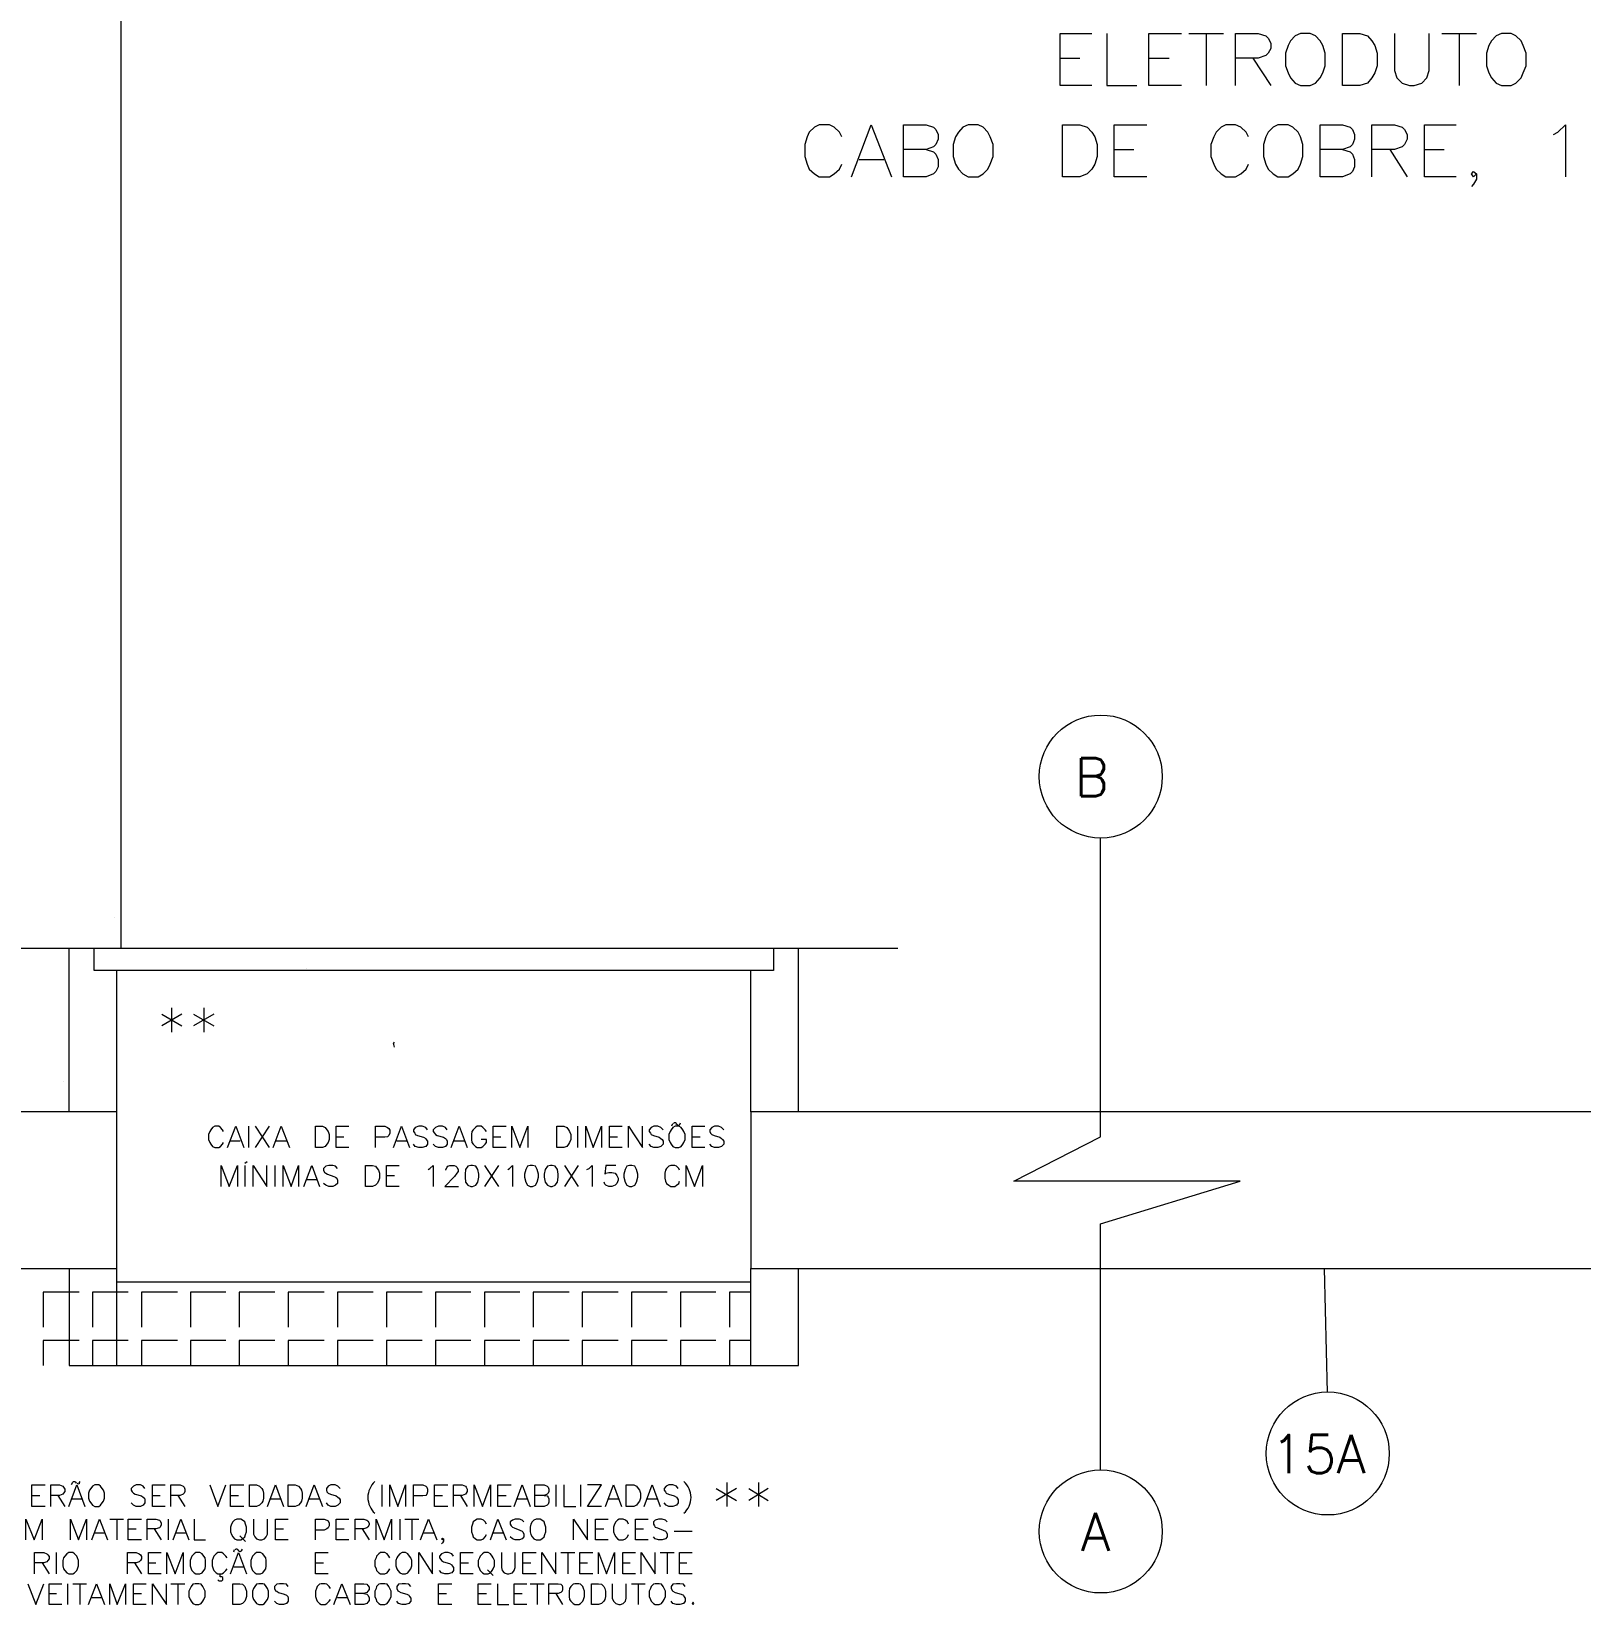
# Model space of a CAD drawing. Header units: inches. Extents: x 5 to 1823, y 18 to 726.
# Drawn here: x 1510.1 to 1566.9, y 433.4 to 491.1 of the extents above; entities that cross this region are included whole.
import ezdxf

# ---------------------------------------------------------------- set-up
doc = ezdxf.new("R2010")
doc.units = ezdxf.units.IN
doc.header["$MEASUREMENT"] = 0
for name, color, linetype in [('PDF_0', 7, 'Continuous'), ('PDF_01', 1, 'Continuous'), ('PDF_EL0001', 1, 'Continuous'), ('PDF_ENTRADA-ELETRICA', 1, 'Continuous'), ('PDF_Texto', 6, 'Continuous'), ('PDF_TIGRECAD', 6, 'Continuous')]:
    doc.layers.add(name, color=color, linetype=linetype)
doc.layers.add('PDF_ENIT-EL00132', color=7, linetype='Continuous', true_color=0x00dddd)
doc.layers.add('PDF_TUB-ELETRICA', color=7, linetype='Continuous', true_color=0x7fbfff)
doc.styles.add('PDF RomanS', font='romans__.ttf')

msp = doc.modelspace()

# ---------------------------------------------------------------- linework, layer by layer
at = {"layer": 'PDF_0', "lineweight": 5}
for points in [[(1548.984, 489.113), (1547.82, 489.113), (1547.82, 491.018), (1548.984, 491.018)], [(1549.534, 491.018), (1549.534, 489.113), (1550.635, 489.113)], [(1552.265, 489.113), (1551.079, 489.113), (1551.079, 491.018), (1552.265, 491.018)], [(1552.54, 491.018), (1553.81, 491.018)], [(1553.175, 491.018), (1553.175, 489.113)], [(1554.254, 489.113), (1554.254, 491.018), (1555.08, 491.018), (1555.355, 490.934), (1555.44, 490.849), (1555.546, 490.659), (1555.546, 490.468), (1555.44, 490.299), (1555.355, 490.214), (1555.08, 490.108), (1554.254, 490.108)], [(1560.075, 491.018), (1560.075, 489.664), (1560.16, 489.389), (1560.35, 489.198), (1560.626, 489.113), (1560.795, 489.113), (1561.07, 489.198), (1561.261, 489.389), (1561.345, 489.664), (1561.345, 491.018)], [(1561.811, 491.018), (1563.081, 491.018)], [(1562.446, 491.018), (1562.446, 489.113)], [(1547.82, 490.108), (1548.539, 490.108)], [(1551.079, 490.108), (1551.82, 490.108)], [(1554.889, 490.108), (1555.546, 489.113)], [(1539.819, 487.23), (1539.734, 487.399), (1539.543, 487.589), (1539.374, 487.674), (1538.993, 487.674), (1538.824, 487.589), (1538.633, 487.399), (1538.549, 487.23), (1538.464, 486.954), (1538.464, 486.51), (1538.549, 486.235), (1538.633, 486.044), (1538.824, 485.875), (1538.993, 485.769), (1539.374, 485.769), (1539.543, 485.875), (1539.734, 486.044), (1539.819, 486.235)], [(1540.178, 485.769), (1540.898, 487.674), (1541.639, 485.769)], [(1542.909, 486.764), (1543.184, 486.679), (1543.269, 486.595), (1543.353, 486.404), (1543.353, 486.129), (1543.269, 485.96), (1543.184, 485.875), (1542.909, 485.769), (1542.083, 485.769), (1542.083, 487.674), (1542.909, 487.674), (1543.184, 487.589), (1543.269, 487.505), (1543.353, 487.314), (1543.353, 487.145), (1543.269, 486.954), (1543.184, 486.87), (1542.909, 486.764), (1542.083, 486.764)], [(1550.995, 485.769), (1549.809, 485.769), (1549.809, 487.674), (1550.995, 487.674)], [(1554.72, 487.23), (1554.635, 487.399), (1554.445, 487.589), (1554.254, 487.674), (1553.895, 487.674), (1553.725, 487.589), (1553.535, 487.399), (1553.45, 487.23), (1553.344, 486.954), (1553.344, 486.51), (1553.45, 486.235), (1553.535, 486.044), (1553.725, 485.875), (1553.895, 485.769), (1554.254, 485.769), (1554.445, 485.875), (1554.635, 486.044), (1554.72, 486.235)], [(1558.17, 486.764), (1558.445, 486.679), (1558.53, 486.595), (1558.615, 486.404), (1558.615, 486.129), (1558.53, 485.96), (1558.445, 485.875), (1558.17, 485.769), (1557.345, 485.769), (1557.345, 487.674), (1558.17, 487.674), (1558.445, 487.589), (1558.53, 487.505), (1558.615, 487.314), (1558.615, 487.145), (1558.53, 486.954), (1558.445, 486.87), (1558.17, 486.764), (1557.345, 486.764)], [(1559.25, 485.769), (1559.25, 487.674), (1560.075, 487.674), (1560.35, 487.589), (1560.435, 487.505), (1560.541, 487.314), (1560.541, 487.145), (1560.435, 486.954), (1560.35, 486.87), (1560.075, 486.764), (1559.25, 486.764)], [(1562.34, 485.769), (1561.176, 485.769), (1561.176, 487.674), (1562.34, 487.674)], [(1565.896, 487.314), (1566.065, 487.399), (1566.341, 487.674), (1566.341, 485.769)], [(1549.809, 486.764), (1550.529, 486.764)], [(1559.906, 486.764), (1560.541, 485.769)], [(1561.176, 486.764), (1561.896, 486.764)], [(1540.454, 486.404), (1541.364, 486.404)], [(1563.081, 485.875), (1562.975, 485.769), (1562.89, 485.875), (1562.975, 485.96), (1563.081, 485.875), (1563.081, 485.684), (1562.975, 485.494), (1562.89, 485.409)]]:
    msp.add_lwpolyline(points, dxfattribs=at)
for points in [[(1556.625, 491.018), (1556.435, 490.934), (1556.265, 490.743), (1556.181, 490.574), (1556.075, 490.299), (1556.075, 489.833), (1556.181, 489.579), (1556.265, 489.389), (1556.435, 489.198), (1556.625, 489.113), (1556.985, 489.113), (1557.175, 489.198), (1557.345, 489.389), (1557.451, 489.579), (1557.535, 489.833), (1557.535, 490.299), (1557.451, 490.574), (1557.345, 490.743), (1557.175, 490.934), (1556.985, 491.018)], [(1558.17, 489.113), (1558.17, 491.018), (1558.805, 491.018), (1559.08, 490.934), (1559.25, 490.743), (1559.356, 490.574), (1559.44, 490.299), (1559.44, 489.833), (1559.356, 489.579), (1559.25, 489.389), (1559.08, 489.198), (1558.805, 489.113)], [(1563.991, 491.018), (1563.801, 490.934), (1563.631, 490.743), (1563.525, 490.574), (1563.441, 490.299), (1563.441, 489.833), (1563.525, 489.579), (1563.631, 489.389), (1563.801, 489.198), (1563.991, 489.113), (1564.351, 489.113), (1564.52, 489.198), (1564.711, 489.389), (1564.795, 489.579), (1564.901, 489.833), (1564.901, 490.299), (1564.795, 490.574), (1564.711, 490.743), (1564.52, 490.934), (1564.351, 491.018)], [(1544.454, 487.674), (1544.264, 487.589), (1544.094, 487.399), (1543.988, 487.23), (1543.904, 486.954), (1543.904, 486.51), (1543.988, 486.235), (1544.094, 486.044), (1544.264, 485.875), (1544.454, 485.769), (1544.814, 485.769), (1545.004, 485.875), (1545.174, 486.044), (1545.258, 486.235), (1545.364, 486.51), (1545.364, 486.954), (1545.258, 487.23), (1545.174, 487.399), (1545.004, 487.589), (1544.814, 487.674)], [(1547.904, 485.769), (1547.904, 487.674), (1548.539, 487.674), (1548.814, 487.589), (1548.984, 487.399), (1549.09, 487.23), (1549.174, 486.954), (1549.174, 486.51), (1549.09, 486.235), (1548.984, 486.044), (1548.814, 485.875), (1548.539, 485.769)], [(1555.8, 487.674), (1555.63, 487.589), (1555.44, 487.399), (1555.355, 487.23), (1555.27, 486.954), (1555.27, 486.51), (1555.355, 486.235), (1555.44, 486.044), (1555.63, 485.875), (1555.8, 485.769), (1556.181, 485.769), (1556.35, 485.875), (1556.54, 486.044), (1556.625, 486.235), (1556.71, 486.51), (1556.71, 486.954), (1556.625, 487.23), (1556.54, 487.399), (1556.35, 487.589), (1556.181, 487.674)]]:
    msp.add_lwpolyline(points, close=True, dxfattribs=at)
at = {"layer": 'PDF_01', "lineweight": 5}
msp.add_lwpolyline([(1549.301, 438.355), (1549.301, 447.394), (1554.424, 448.96), (1546.126, 448.96), (1549.301, 450.59), (1549.301, 461.512)], dxfattribs=at)
at = {"layer": 'PDF_EL0001', "lineweight": 5}
msp.add_lwpolyline([(1525.637, 457.49), (1513.424, 457.49), (1513.424, 577.485), (1534.04, 577.485), (1534.04, 583.221), (1490.013, 583.221)], dxfattribs=at)
at = {"layer": 'PDF_ENIT-EL00132', "lineweight": 5}
msp.add_lwpolyline([(1557.62, 441.213), (1557.514, 445.764)], dxfattribs=at)
for centre in [(1549.312, 463.787), (1557.63, 438.98), (1549.312, 436.122)]:
    msp.add_circle(centre, 2.254, dxfattribs=at)
at = {"layer": 'PDF_ENTRADA-ELETRICA', "lineweight": 5}
for points in [[(1541.872, 457.49), (1525.637, 457.49), (1505.423, 457.49)], [(1511.519, 451.5), (1511.519, 457.49)], [(1537.321, 457.49), (1537.321, 456.686), (1525.637, 456.686), (1512.429, 456.686), (1512.429, 457.49)], [(1538.231, 451.5), (1538.231, 457.49)], [(1513.254, 451.5), (1513.254, 456.686)], [(1536.495, 451.5), (1536.495, 456.686)], [(1515.646, 455.077), (1514.905, 454.654)], [(1514.905, 455.077), (1515.646, 454.654)], [(1515.265, 455.31), (1515.265, 454.421)], [(1516.81, 455.077), (1516.069, 454.654)], [(1516.069, 455.077), (1516.81, 454.654)], [(1516.45, 455.31), (1516.45, 454.421)], [(1517.17, 450.78), (1517.128, 450.844), (1517.064, 450.928), (1517.001, 450.971), (1516.853, 450.971), (1516.768, 450.928), (1516.704, 450.844), (1516.662, 450.78), (1516.62, 450.674), (1516.62, 450.484), (1516.662, 450.378), (1516.704, 450.315), (1516.768, 450.23), (1516.853, 450.188), (1517.001, 450.188), (1517.064, 450.23), (1517.128, 450.315), (1517.17, 450.378)], [(1517.318, 450.188), (1517.615, 450.971), (1517.911, 450.188)], [(1518.08, 450.971), (1518.08, 450.188)], [(1518.334, 450.971), (1518.842, 450.188)], [(1518.842, 450.971), (1518.334, 450.188)], [(1518.99, 450.188), (1519.287, 450.971), (1519.583, 450.188)], [(1521.763, 450.188), (1521.298, 450.188), (1521.298, 450.971), (1521.763, 450.971)], [(1522.737, 450.188), (1522.737, 450.971), (1523.076, 450.971), (1523.181, 450.928), (1523.224, 450.886), (1523.266, 450.823), (1523.266, 450.717), (1523.224, 450.632), (1523.181, 450.59), (1523.076, 450.569), (1522.737, 450.569)], [(1523.393, 450.188), (1523.689, 450.971), (1523.986, 450.188)], [(1524.642, 450.844), (1524.578, 450.928), (1524.451, 450.971), (1524.324, 450.971), (1524.197, 450.928), (1524.134, 450.844), (1524.134, 450.78), (1524.176, 450.717), (1524.197, 450.674), (1524.282, 450.632), (1524.494, 450.569), (1524.578, 450.526), (1524.6, 450.484), (1524.642, 450.42), (1524.642, 450.315), (1524.578, 450.23), (1524.451, 450.188), (1524.324, 450.188), (1524.197, 450.23), (1524.134, 450.315)], [(1525.362, 450.844), (1525.298, 450.928), (1525.192, 450.971), (1525.044, 450.971), (1524.938, 450.928), (1524.854, 450.844), (1524.854, 450.78), (1524.896, 450.717), (1524.938, 450.674), (1525.002, 450.632), (1525.235, 450.569), (1525.298, 450.526), (1525.34, 450.484), (1525.362, 450.42), (1525.362, 450.315), (1525.298, 450.23), (1525.192, 450.188), (1525.044, 450.188), (1524.938, 450.23), (1524.854, 450.315)], [(1525.51, 450.188), (1525.806, 450.971), (1526.102, 450.188)], [(1526.801, 450.78), (1526.759, 450.844), (1526.674, 450.928), (1526.61, 450.971), (1526.462, 450.971), (1526.399, 450.928), (1526.314, 450.844), (1526.272, 450.78), (1526.251, 450.674), (1526.251, 450.484), (1526.272, 450.378), (1526.314, 450.315), (1526.399, 450.23), (1526.462, 450.188), (1526.61, 450.188), (1526.674, 450.23), (1526.759, 450.315), (1526.801, 450.378), (1526.801, 450.484), (1526.61, 450.484)], [(1527.521, 450.188), (1527.055, 450.188), (1527.055, 450.971), (1527.521, 450.971)], [(1527.732, 450.188), (1527.732, 450.971), (1528.029, 450.188), (1528.325, 450.971), (1528.325, 450.188)], [(1530.145, 450.971), (1530.145, 450.188)], [(1530.442, 450.188), (1530.442, 450.971), (1530.717, 450.188), (1531.013, 450.971), (1531.013, 450.188)], [(1531.775, 450.188), (1531.31, 450.188), (1531.31, 450.971), (1531.775, 450.971)], [(1532.008, 450.188), (1532.008, 450.971), (1532.516, 450.188), (1532.516, 450.971)], [(1533.278, 450.844), (1533.193, 450.928), (1533.088, 450.971), (1532.939, 450.971), (1532.834, 450.928), (1532.77, 450.844), (1532.77, 450.78), (1532.812, 450.717), (1532.834, 450.674), (1532.918, 450.632), (1533.13, 450.569), (1533.193, 450.526), (1533.236, 450.484), (1533.278, 450.42), (1533.278, 450.315), (1533.193, 450.23), (1533.088, 450.188), (1532.939, 450.188), (1532.834, 450.23), (1532.77, 450.315)], [(1533.596, 450.992), (1533.638, 451.077)], [(1534.802, 450.188), (1534.336, 450.188), (1534.336, 450.971), (1534.802, 450.971)], [(1535.501, 450.844), (1535.416, 450.928), (1535.31, 450.971), (1535.162, 450.971), (1535.056, 450.928), (1534.993, 450.844), (1534.993, 450.78), (1535.014, 450.717), (1535.056, 450.674), (1535.141, 450.632), (1535.352, 450.569), (1535.416, 450.526), (1535.458, 450.484), (1535.501, 450.42), (1535.501, 450.315), (1535.416, 450.23), (1535.31, 450.188), (1535.162, 450.188), (1535.056, 450.23), (1534.993, 450.315)], [(1517.424, 450.442), (1517.784, 450.442)], [(1519.096, 450.442), (1519.477, 450.442)], [(1521.298, 450.59), (1521.573, 450.59)], [(1523.52, 450.442), (1523.88, 450.442)], [(1525.616, 450.442), (1525.997, 450.442)], [(1527.055, 450.59), (1527.33, 450.59)], [(1531.31, 450.59), (1531.606, 450.59)], [(1534.336, 450.59), (1534.633, 450.59)], [(1517.953, 449.616), (1518.038, 449.68)], [(1517.085, 448.769), (1517.085, 449.531), (1517.382, 448.769), (1517.678, 449.531), (1517.678, 448.769)], [(1517.953, 449.531), (1517.953, 448.769)], [(1518.25, 448.769), (1518.25, 449.531), (1518.758, 448.769), (1518.758, 449.531)], [(1519.054, 449.531), (1519.054, 448.769)], [(1519.35, 448.769), (1519.35, 449.531), (1519.647, 448.769), (1519.922, 449.531), (1519.922, 448.769)], [(1520.112, 448.769), (1520.409, 449.531), (1520.684, 448.769)], [(1521.34, 449.426), (1521.276, 449.51), (1521.171, 449.531), (1521.022, 449.531), (1520.917, 449.51), (1520.832, 449.426), (1520.832, 449.362), (1520.874, 449.277), (1520.917, 449.256), (1520.98, 449.214), (1521.213, 449.129), (1521.276, 449.108), (1521.319, 449.066), (1521.34, 449.002), (1521.34, 448.875), (1521.276, 448.812), (1521.171, 448.769), (1521.022, 448.769), (1520.917, 448.812), (1520.832, 448.875)], [(1523.605, 448.769), (1523.139, 448.769), (1523.139, 449.531), (1523.605, 449.531)], [(1523.139, 449.172), (1523.435, 449.172)], [(1524.663, 449.383), (1524.727, 449.426), (1524.854, 449.531), (1524.854, 448.769)], [(1525.319, 449.362), (1525.319, 449.383), (1525.362, 449.468), (1525.383, 449.51), (1525.467, 449.531), (1525.616, 449.531), (1525.679, 449.51), (1525.721, 449.468), (1525.764, 449.383), (1525.764, 449.32), (1525.721, 449.256), (1525.637, 449.129), (1525.277, 448.769), (1525.785, 448.769)], [(1526.737, 449.531), (1527.246, 448.769)], [(1527.246, 449.531), (1526.737, 448.769)], [(1527.584, 449.383), (1527.648, 449.426), (1527.754, 449.531), (1527.754, 448.769)], [(1529.659, 449.531), (1530.167, 448.769)], [(1530.167, 449.531), (1529.659, 448.769)], [(1530.484, 449.383), (1530.569, 449.426), (1530.675, 449.531), (1530.675, 448.769)], [(1531.542, 449.531), (1531.183, 449.531), (1531.14, 449.214), (1531.183, 449.256), (1531.288, 449.277), (1531.394, 449.277), (1531.521, 449.256), (1531.585, 449.172), (1531.627, 449.066), (1531.627, 449.002), (1531.585, 448.875), (1531.521, 448.812), (1531.394, 448.769), (1531.288, 448.769), (1531.183, 448.812), (1531.14, 448.854), (1531.119, 448.918)], [(1533.871, 449.362), (1533.85, 449.426), (1533.765, 449.51), (1533.701, 449.531), (1533.553, 449.531), (1533.49, 449.51), (1533.405, 449.426), (1533.363, 449.362), (1533.342, 449.256), (1533.342, 449.066), (1533.363, 448.96), (1533.405, 448.875), (1533.49, 448.812), (1533.553, 448.769), (1533.701, 448.769), (1533.765, 448.812), (1533.85, 448.875), (1533.871, 448.96)], [(1534.125, 448.769), (1534.125, 449.531), (1534.421, 448.769), (1534.717, 449.531), (1534.717, 448.769)], [(1520.218, 449.023), (1520.578, 449.023)], [(1511.519, 445.764), (1511.519, 442.208), (1525.637, 442.208), (1538.231, 442.208), (1538.231, 445.764)], [(1513.254, 442.208), (1513.254, 445.764)], [(1536.495, 442.208), (1536.495, 445.764)], [(1536.495, 445.256), (1525.637, 445.256), (1513.254, 445.256)], [(1511.878, 444.896), (1510.566, 444.896), (1510.566, 443.605)], [(1513.678, 444.896), (1512.365, 444.896), (1512.365, 443.605)], [(1515.477, 444.896), (1514.164, 444.896), (1514.164, 443.605)], [(1517.255, 444.896), (1515.964, 444.896), (1515.964, 443.605)], [(1519.054, 444.896), (1517.742, 444.896), (1517.742, 443.605)], [(1520.853, 444.896), (1519.541, 444.896), (1519.541, 443.605)], [(1522.652, 444.896), (1521.763, 444.896), (1521.34, 444.896), (1521.34, 443.605)], [(1524.451, 444.896), (1523.139, 444.896), (1523.139, 443.605)], [(1526.229, 444.896), (1524.938, 444.896), (1524.938, 443.605)], [(1528.029, 444.896), (1526.737, 444.896), (1526.737, 443.605)], [(1529.828, 444.896), (1528.516, 444.896), (1528.516, 443.605)], [(1531.627, 444.896), (1530.315, 444.896), (1530.315, 443.605)], [(1533.426, 444.896), (1532.114, 444.896), (1532.114, 443.605)], [(1535.204, 444.896), (1533.913, 444.896), (1533.913, 443.605)], [(1536.495, 444.896), (1535.712, 444.896), (1535.712, 443.605)], [(1511.878, 443.118), (1510.566, 443.118), (1510.566, 442.208)], [(1513.678, 443.118), (1512.365, 443.118), (1512.365, 442.208)], [(1515.477, 443.118), (1514.164, 443.118), (1514.164, 442.208)], [(1517.255, 443.118), (1515.964, 443.118), (1515.964, 442.208)], [(1519.054, 443.118), (1517.742, 443.118), (1517.742, 442.208)], [(1520.853, 443.118), (1519.541, 443.118), (1519.541, 442.208)], [(1522.652, 443.118), (1521.763, 443.118), (1521.34, 443.118), (1521.34, 442.208)], [(1524.451, 443.118), (1523.139, 443.118), (1523.139, 442.208)], [(1526.229, 443.118), (1524.938, 443.118), (1524.938, 442.208)], [(1528.029, 443.118), (1526.737, 443.118), (1526.737, 442.208)], [(1529.828, 443.118), (1528.516, 443.118), (1528.516, 442.208)], [(1531.627, 443.118), (1530.315, 443.118), (1530.315, 442.208)], [(1533.426, 443.118), (1532.114, 443.118), (1532.114, 442.208)], [(1535.204, 443.118), (1533.913, 443.118), (1533.913, 442.208)], [(1536.495, 443.118), (1535.712, 443.118), (1535.712, 442.208)], [(1510.63, 437.043), (1510.143, 437.043), (1510.143, 437.826), (1510.63, 437.826)], [(1510.841, 437.043), (1510.841, 437.826), (1511.159, 437.826), (1511.286, 437.784), (1511.307, 437.742), (1511.349, 437.678), (1511.349, 437.593), (1511.307, 437.53), (1511.286, 437.488), (1511.159, 437.445), (1510.841, 437.445)], [(1511.497, 437.043), (1511.794, 437.826), (1512.09, 437.043)], [(1511.878, 437.89), (1511.921, 437.953)], [(1514.291, 437.699), (1514.228, 437.784), (1514.122, 437.826), (1513.974, 437.826), (1513.868, 437.784), (1513.783, 437.699), (1513.783, 437.636), (1513.826, 437.572), (1513.868, 437.53), (1513.932, 437.488), (1514.164, 437.424), (1514.228, 437.382), (1514.27, 437.339), (1514.291, 437.276), (1514.291, 437.17), (1514.228, 437.085), (1514.122, 437.043), (1513.974, 437.043), (1513.868, 437.085), (1513.783, 437.17)], [(1515.032, 437.043), (1514.567, 437.043), (1514.567, 437.826), (1515.032, 437.826)], [(1515.244, 437.043), (1515.244, 437.826), (1515.583, 437.826), (1515.688, 437.784), (1515.731, 437.742), (1515.752, 437.678), (1515.752, 437.593), (1515.731, 437.53), (1515.688, 437.488), (1515.583, 437.445), (1515.244, 437.445)], [(1516.662, 437.826), (1516.958, 437.043), (1517.255, 437.826)], [(1517.911, 437.043), (1517.424, 437.043), (1517.424, 437.826), (1517.911, 437.826)], [(1518.779, 437.043), (1519.075, 437.826), (1519.371, 437.043)], [(1520.197, 437.043), (1520.493, 437.826), (1520.79, 437.043)], [(1521.446, 437.699), (1521.361, 437.784), (1521.255, 437.826), (1521.107, 437.826), (1521.001, 437.784), (1520.938, 437.699), (1520.938, 437.636), (1520.959, 437.572), (1521.001, 437.53), (1521.086, 437.488), (1521.298, 437.424), (1521.361, 437.382), (1521.403, 437.339), (1521.446, 437.276), (1521.446, 437.17), (1521.361, 437.085), (1521.255, 437.043), (1521.107, 437.043), (1521.001, 437.085), (1520.938, 437.17)], [(1522.97, 437.826), (1522.97, 437.043)], [(1523.266, 437.043), (1523.266, 437.826), (1523.562, 437.043), (1523.838, 437.826), (1523.838, 437.043)], [(1524.134, 437.043), (1524.134, 437.826), (1524.473, 437.826), (1524.578, 437.784), (1524.621, 437.742), (1524.642, 437.678), (1524.642, 437.572), (1524.621, 437.488), (1524.578, 437.445), (1524.473, 437.424), (1524.134, 437.424)], [(1525.383, 437.043), (1524.896, 437.043), (1524.896, 437.826), (1525.383, 437.826)], [(1525.594, 437.043), (1525.594, 437.826), (1525.912, 437.826), (1526.039, 437.784), (1526.06, 437.742), (1526.102, 437.678), (1526.102, 437.593), (1526.06, 437.53), (1526.039, 437.488), (1525.912, 437.445), (1525.594, 437.445)], [(1526.356, 437.043), (1526.356, 437.826), (1526.653, 437.043), (1526.949, 437.826), (1526.949, 437.043)], [(1527.711, 437.043), (1527.224, 437.043), (1527.224, 437.826), (1527.711, 437.826)], [(1527.817, 437.043), (1528.113, 437.826), (1528.41, 437.043)], [(1528.918, 437.445), (1529.024, 437.424), (1529.066, 437.382), (1529.087, 437.318), (1529.087, 437.191), (1529.066, 437.128), (1529.024, 437.085), (1528.918, 437.043), (1528.579, 437.043), (1528.579, 437.826), (1528.918, 437.826), (1529.024, 437.784), (1529.066, 437.742), (1529.087, 437.678), (1529.087, 437.593), (1529.066, 437.53), (1529.024, 437.488), (1528.918, 437.445), (1528.579, 437.445)], [(1529.341, 437.826), (1529.341, 437.043)], [(1529.637, 437.826), (1529.637, 437.043), (1530.082, 437.043)], [(1530.251, 437.826), (1530.251, 437.043)], [(1531.013, 437.043), (1530.505, 437.043), (1531.013, 437.826), (1530.505, 437.826)], [(1531.161, 437.043), (1531.458, 437.826), (1531.754, 437.043)], [(1532.58, 437.043), (1532.876, 437.826), (1533.172, 437.043)], [(1533.828, 437.699), (1533.765, 437.784), (1533.638, 437.826), (1533.49, 437.826), (1533.384, 437.784), (1533.32, 437.699), (1533.32, 437.636), (1533.363, 437.572), (1533.384, 437.53), (1533.469, 437.488), (1533.68, 437.424), (1533.765, 437.382), (1533.786, 437.339), (1533.828, 437.276), (1533.828, 437.17), (1533.765, 437.085), (1533.638, 437.043), (1533.49, 437.043), (1533.384, 437.085), (1533.32, 437.17)], [(1535.225, 437.699), (1535.966, 437.255)], [(1535.966, 437.699), (1535.225, 437.255)], [(1535.606, 437.911), (1535.606, 437.043)], [(1536.411, 437.699), (1537.13, 437.255)], [(1537.13, 437.699), (1536.411, 437.255)], [(1536.771, 437.911), (1536.771, 437.043)], [(1510.143, 437.445), (1510.439, 437.445)], [(1511.095, 437.445), (1511.349, 437.043)], [(1511.603, 437.318), (1511.963, 437.318)], [(1514.567, 437.445), (1514.842, 437.445)], [(1515.498, 437.445), (1515.752, 437.043)], [(1517.424, 437.445), (1517.72, 437.445)], [(1518.885, 437.318), (1519.266, 437.318)], [(1520.303, 437.318), (1520.684, 437.318)], [(1524.896, 437.445), (1525.192, 437.445)], [(1525.848, 437.445), (1526.102, 437.043)], [(1527.224, 437.445), (1527.521, 437.445)], [(1527.923, 437.318), (1528.283, 437.318)], [(1531.267, 437.318), (1531.648, 437.318)], [(1532.707, 437.318), (1533.066, 437.318)], [(1509.931, 435.815), (1509.931, 436.577), (1510.227, 435.815), (1510.524, 436.577), (1510.524, 435.815)], [(1511.561, 435.815), (1511.561, 436.577), (1511.857, 435.815), (1512.154, 436.577), (1512.154, 435.815)], [(1512.344, 435.815), (1512.619, 436.577), (1512.916, 435.815)], [(1513, 436.577), (1513.508, 436.577)], [(1513.254, 436.577), (1513.254, 435.815)], [(1514.164, 435.815), (1513.678, 435.815), (1513.678, 436.577), (1514.164, 436.577)], [(1514.376, 435.815), (1514.376, 436.577), (1514.694, 436.577), (1514.821, 436.535), (1514.842, 436.514), (1514.884, 436.429), (1514.884, 436.366), (1514.842, 436.281), (1514.821, 436.26), (1514.694, 436.218), (1514.376, 436.218)], [(1515.138, 436.577), (1515.138, 435.815)], [(1515.329, 435.815), (1515.604, 436.577), (1515.9, 435.815)], [(1516.091, 436.577), (1516.091, 435.815), (1516.514, 435.815)], [(1518.271, 436.577), (1518.271, 436.027), (1518.313, 435.921), (1518.377, 435.858), (1518.482, 435.815), (1518.567, 435.815), (1518.673, 435.858), (1518.736, 435.921), (1518.779, 436.027), (1518.779, 436.577)], [(1519.541, 435.815), (1519.075, 435.815), (1519.075, 436.577), (1519.541, 436.577)], [(1520.536, 435.815), (1520.536, 436.577), (1520.853, 436.577), (1520.959, 436.535), (1521.001, 436.514), (1521.044, 436.429), (1521.044, 436.323), (1521.001, 436.26), (1520.959, 436.218), (1520.853, 436.175), (1520.536, 436.175)], [(1521.763, 435.815), (1521.298, 435.815), (1521.298, 436.577), (1521.763, 436.577)], [(1521.996, 435.815), (1521.996, 436.577), (1522.314, 436.577), (1522.419, 436.535), (1522.462, 436.514), (1522.504, 436.429), (1522.504, 436.366), (1522.462, 436.281), (1522.419, 436.26), (1522.314, 436.218), (1521.996, 436.218)], [(1522.758, 435.815), (1522.758, 436.577), (1523.054, 435.815), (1523.33, 436.577), (1523.33, 435.815)], [(1523.626, 436.577), (1523.626, 435.815)], [(1523.816, 436.577), (1524.324, 436.577)], [(1524.07, 436.577), (1524.07, 435.815)], [(1524.388, 435.815), (1524.684, 436.577), (1524.981, 435.815)], [(1526.801, 436.387), (1526.759, 436.472), (1526.695, 436.535), (1526.61, 436.577), (1526.462, 436.577), (1526.399, 436.535), (1526.314, 436.472), (1526.293, 436.387), (1526.251, 436.281), (1526.251, 436.112), (1526.293, 436.006), (1526.314, 435.921), (1526.399, 435.858), (1526.462, 435.815), (1526.61, 435.815), (1526.695, 435.858), (1526.759, 435.921), (1526.801, 436.006)], [(1526.949, 435.815), (1527.224, 436.577), (1527.521, 435.815)], [(1528.177, 436.472), (1528.113, 436.535), (1528.008, 436.577), (1527.859, 436.577), (1527.754, 436.535), (1527.669, 436.472), (1527.669, 436.387), (1527.711, 436.323), (1527.754, 436.281), (1527.817, 436.26), (1528.029, 436.175), (1528.113, 436.133), (1528.135, 436.112), (1528.177, 436.027), (1528.177, 435.921), (1528.113, 435.858), (1528.008, 435.815), (1527.859, 435.815), (1527.754, 435.858), (1527.669, 435.921)], [(1529.997, 435.815), (1529.997, 436.577), (1530.505, 435.815), (1530.505, 436.577)], [(1531.267, 435.815), (1530.802, 435.815), (1530.802, 436.577), (1531.267, 436.577)], [(1532.008, 436.387), (1531.966, 436.472), (1531.902, 436.535), (1531.818, 436.577), (1531.669, 436.577), (1531.606, 436.535), (1531.542, 436.472), (1531.5, 436.387), (1531.458, 436.281), (1531.458, 436.112), (1531.5, 436.006), (1531.542, 435.921), (1531.606, 435.858), (1531.669, 435.815), (1531.818, 435.815), (1531.902, 435.858), (1531.966, 435.921), (1532.008, 436.006)], [(1532.728, 435.815), (1532.262, 435.815), (1532.262, 436.577), (1532.728, 436.577)], [(1533.426, 436.472), (1533.363, 436.535), (1533.236, 436.577), (1533.109, 436.577), (1532.982, 436.535), (1532.918, 436.472), (1532.918, 436.387), (1532.961, 436.323), (1532.982, 436.281), (1533.066, 436.26), (1533.278, 436.175), (1533.363, 436.133), (1533.384, 436.112), (1533.426, 436.027), (1533.426, 435.921), (1533.363, 435.858), (1533.236, 435.815), (1533.109, 435.815), (1532.982, 435.858), (1532.918, 435.921)], [(1512.45, 436.069), (1512.81, 436.069)], [(1513.678, 436.218), (1513.974, 436.218)], [(1514.63, 436.218), (1514.884, 435.815)], [(1515.434, 436.069), (1515.794, 436.069)], [(1517.763, 435.964), (1517.974, 435.752)], [(1519.075, 436.218), (1519.371, 436.218)], [(1521.298, 436.218), (1521.594, 436.218)], [(1522.25, 436.218), (1522.504, 435.815)], [(1524.494, 436.069), (1524.875, 436.069)], [(1525.235, 435.858), (1525.192, 435.815), (1525.15, 435.858), (1525.192, 435.879), (1525.235, 435.858), (1525.235, 435.773), (1525.192, 435.71), (1525.15, 435.667)], [(1527.055, 436.069), (1527.415, 436.069)], [(1530.802, 436.218), (1531.098, 436.218)], [(1532.262, 436.218), (1532.558, 436.218)], [(1533.68, 436.133), (1534.336, 436.133)], [(1510.249, 434.567), (1510.249, 435.35), (1510.587, 435.35), (1510.693, 435.307), (1510.735, 435.265), (1510.778, 435.202), (1510.778, 435.117), (1510.735, 435.053), (1510.693, 435.011), (1510.587, 434.969), (1510.249, 434.969)], [(1511.032, 435.35), (1511.032, 434.567)], [(1513.656, 434.567), (1513.656, 435.35), (1513.974, 435.35), (1514.08, 435.307), (1514.122, 435.265), (1514.164, 435.202), (1514.164, 435.117), (1514.122, 435.053), (1514.08, 435.011), (1513.974, 434.969), (1513.656, 434.969)], [(1514.884, 434.567), (1514.418, 434.567), (1514.418, 435.35), (1514.884, 435.35)], [(1515.096, 434.567), (1515.096, 435.35), (1515.392, 434.567), (1515.688, 435.35), (1515.688, 434.567)], [(1517.297, 435.159), (1517.255, 435.223), (1517.17, 435.307), (1517.107, 435.35), (1516.958, 435.35), (1516.895, 435.307), (1516.81, 435.223), (1516.789, 435.159), (1516.747, 435.053), (1516.747, 434.863), (1516.789, 434.757), (1516.81, 434.694), (1516.895, 434.609), (1516.958, 434.567), (1517.107, 434.567), (1517.17, 434.609), (1517.255, 434.694), (1517.297, 434.757)], [(1517.424, 434.567), (1517.72, 435.35), (1518.017, 434.567)], [(1517.551, 435.371), (1517.572, 435.456)], [(1521.001, 434.567), (1520.536, 434.567), (1520.536, 435.35), (1521.001, 435.35)], [(1523.266, 435.159), (1523.224, 435.223), (1523.16, 435.307), (1523.076, 435.35), (1522.927, 435.35), (1522.864, 435.307), (1522.779, 435.223), (1522.758, 435.159), (1522.716, 435.053), (1522.716, 434.863), (1522.758, 434.757), (1522.779, 434.694), (1522.864, 434.609), (1522.927, 434.567), (1523.076, 434.567), (1523.16, 434.609), (1523.224, 434.694), (1523.266, 434.757)], [(1524.324, 434.567), (1524.324, 435.35), (1524.832, 434.567), (1524.832, 435.35)], [(1525.594, 435.223), (1525.531, 435.307), (1525.404, 435.35), (1525.277, 435.35), (1525.15, 435.307), (1525.086, 435.223), (1525.086, 435.159), (1525.129, 435.096), (1525.15, 435.053), (1525.235, 435.011), (1525.446, 434.948), (1525.531, 434.905), (1525.552, 434.863), (1525.594, 434.799), (1525.594, 434.694), (1525.531, 434.609), (1525.404, 434.567), (1525.277, 434.567), (1525.15, 434.609), (1525.086, 434.694)], [(1526.314, 434.567), (1525.848, 434.567), (1525.848, 435.35), (1526.314, 435.35)], [(1527.351, 435.35), (1527.351, 434.799), (1527.373, 434.694), (1527.457, 434.609), (1527.563, 434.567), (1527.627, 434.567), (1527.754, 434.609), (1527.817, 434.694), (1527.859, 434.799), (1527.859, 435.35)], [(1528.621, 434.567), (1528.135, 434.567), (1528.135, 435.35), (1528.621, 435.35)], [(1528.833, 434.567), (1528.833, 435.35), (1529.341, 434.567), (1529.341, 435.35)], [(1529.532, 435.35), (1530.04, 435.35)], [(1529.786, 435.35), (1529.786, 434.567)], [(1530.696, 434.567), (1530.23, 434.567), (1530.23, 435.35), (1530.696, 435.35)], [(1530.907, 434.567), (1530.907, 435.35), (1531.204, 434.567), (1531.5, 435.35), (1531.5, 434.567)], [(1532.262, 434.567), (1531.796, 434.567), (1531.796, 435.35), (1532.262, 435.35)], [(1532.474, 434.567), (1532.474, 435.35), (1532.982, 434.567), (1532.982, 435.35)], [(1533.172, 435.35), (1533.68, 435.35)], [(1533.426, 435.35), (1533.426, 434.567)], [(1534.336, 434.567), (1533.871, 434.567), (1533.871, 435.35), (1534.336, 435.35)], [(1510.524, 434.969), (1510.778, 434.567)], [(1513.91, 434.969), (1514.164, 434.567)], [(1514.418, 434.969), (1514.694, 434.969)], [(1517.551, 434.821), (1517.911, 434.821)], [(1520.536, 434.969), (1520.832, 434.969)], [(1525.848, 434.969), (1526.145, 434.969)], [(1526.843, 434.715), (1527.055, 434.503)], [(1528.135, 434.969), (1528.431, 434.969)], [(1530.23, 434.969), (1530.505, 434.969)], [(1531.796, 434.969), (1532.072, 434.969)], [(1533.871, 434.969), (1534.146, 434.969)], [(1509.995, 434.207), (1510.291, 433.445), (1510.587, 434.207)], [(1511.243, 433.445), (1510.778, 433.445), (1510.778, 434.207), (1511.243, 434.207)], [(1511.455, 434.207), (1511.455, 433.445)], [(1511.646, 434.207), (1512.154, 434.207)], [(1511.9, 434.207), (1511.9, 433.445)], [(1512.217, 433.445), (1512.513, 434.207), (1512.81, 433.445)], [(1513, 433.445), (1513, 434.207), (1513.275, 433.445), (1513.572, 434.207), (1513.572, 433.445)], [(1514.334, 433.445), (1513.868, 433.445), (1513.868, 434.207), (1514.334, 434.207)], [(1514.567, 433.445), (1514.567, 434.207), (1515.075, 433.445), (1515.075, 434.207)], [(1515.244, 434.207), (1515.752, 434.207)], [(1515.498, 434.207), (1515.498, 433.445)], [(1516.958, 434.355), (1517.001, 434.313), (1517.107, 434.313), (1517.149, 434.355), (1517.149, 434.44), (1517.107, 434.461), (1517.043, 434.461), (1517.043, 434.567)], [(1519.541, 434.101), (1519.477, 434.186), (1519.371, 434.207), (1519.223, 434.207), (1519.117, 434.186), (1519.033, 434.101), (1519.033, 434.037), (1519.075, 433.953), (1519.117, 433.932), (1519.181, 433.889), (1519.393, 433.826), (1519.477, 433.783), (1519.52, 433.741), (1519.541, 433.678), (1519.541, 433.572), (1519.477, 433.487), (1519.371, 433.445), (1519.223, 433.445), (1519.117, 433.487), (1519.033, 433.572)], [(1521.086, 434.037), (1521.044, 434.101), (1520.959, 434.186), (1520.895, 434.207), (1520.747, 434.207), (1520.684, 434.186), (1520.599, 434.101), (1520.578, 434.037), (1520.536, 433.932), (1520.536, 433.741), (1520.578, 433.635), (1520.599, 433.572), (1520.684, 433.487), (1520.747, 433.445), (1520.895, 433.445), (1520.959, 433.487), (1521.044, 433.572), (1521.086, 433.635)], [(1521.213, 433.445), (1521.509, 434.207), (1521.806, 433.445)], [(1522.314, 433.847), (1522.419, 433.826), (1522.462, 433.783), (1522.504, 433.699), (1522.504, 433.593), (1522.462, 433.529), (1522.419, 433.487), (1522.314, 433.445), (1521.996, 433.445), (1521.996, 434.207), (1522.314, 434.207), (1522.419, 434.186), (1522.462, 434.143), (1522.504, 434.08), (1522.504, 433.995), (1522.462, 433.932), (1522.419, 433.889), (1522.314, 433.847), (1521.996, 433.847)], [(1524.028, 434.101), (1523.965, 434.186), (1523.838, 434.207), (1523.711, 434.207), (1523.584, 434.186), (1523.52, 434.101), (1523.52, 434.037), (1523.562, 433.953), (1523.584, 433.932), (1523.668, 433.889), (1523.88, 433.826), (1523.965, 433.783), (1523.986, 433.741), (1524.028, 433.678), (1524.028, 433.572), (1523.965, 433.487), (1523.838, 433.445), (1523.711, 433.445), (1523.584, 433.487), (1523.52, 433.572)], [(1525.531, 433.445), (1525.044, 433.445), (1525.044, 434.207), (1525.531, 434.207)], [(1526.97, 433.445), (1526.505, 433.445), (1526.505, 434.207), (1526.97, 434.207)], [(1527.203, 434.207), (1527.203, 433.445), (1527.627, 433.445)], [(1528.283, 433.445), (1527.817, 433.445), (1527.817, 434.207), (1528.283, 434.207)], [(1528.41, 434.207), (1528.918, 434.207)], [(1528.664, 434.207), (1528.664, 433.445)], [(1529.087, 433.445), (1529.087, 434.207), (1529.426, 434.207), (1529.532, 434.186), (1529.574, 434.143), (1529.595, 434.08), (1529.595, 433.995), (1529.574, 433.932), (1529.532, 433.889), (1529.426, 433.847), (1529.087, 433.847)], [(1531.415, 434.207), (1531.415, 433.678), (1531.458, 433.572), (1531.542, 433.487), (1531.648, 433.445), (1531.712, 433.445), (1531.818, 433.487), (1531.902, 433.572), (1531.923, 433.678), (1531.923, 434.207)], [(1532.114, 434.207), (1532.622, 434.207)], [(1532.368, 434.207), (1532.368, 433.445)], [(1534.082, 434.101), (1534.019, 434.186), (1533.892, 434.207), (1533.765, 434.207), (1533.638, 434.186), (1533.574, 434.101), (1533.574, 434.037), (1533.617, 433.953), (1533.638, 433.932), (1533.723, 433.889), (1533.934, 433.826), (1534.019, 433.783), (1534.04, 433.741), (1534.082, 433.678), (1534.082, 433.572), (1534.019, 433.487), (1533.892, 433.445), (1533.765, 433.445), (1533.638, 433.487), (1533.574, 433.572)], [(1510.778, 433.847), (1511.053, 433.847)], [(1512.344, 433.699), (1512.704, 433.699)], [(1513.868, 433.847), (1514.164, 433.847)], [(1521.34, 433.699), (1521.7, 433.699)], [(1525.044, 433.847), (1525.34, 433.847)], [(1526.505, 433.847), (1526.801, 433.847)], [(1527.817, 433.847), (1528.113, 433.847)], [(1529.341, 433.847), (1529.595, 433.445)]]:
    msp.add_lwpolyline(points, dxfattribs=at)
for points in [[(1520.536, 450.188), (1520.536, 450.971), (1520.79, 450.971), (1520.895, 450.928), (1520.959, 450.844), (1521.001, 450.78), (1521.044, 450.674), (1521.044, 450.484), (1521.001, 450.378), (1520.959, 450.315), (1520.895, 450.23), (1520.79, 450.188)], [(1529.383, 450.188), (1529.383, 450.971), (1529.637, 450.971), (1529.743, 450.928), (1529.807, 450.844), (1529.849, 450.78), (1529.891, 450.674), (1529.891, 450.484), (1529.849, 450.378), (1529.807, 450.315), (1529.743, 450.23), (1529.637, 450.188)], [(1533.723, 450.971), (1533.638, 450.928), (1533.574, 450.844), (1533.532, 450.78), (1533.49, 450.674), (1533.49, 450.484), (1533.532, 450.378), (1533.574, 450.315), (1533.638, 450.23), (1533.723, 450.188), (1533.85, 450.188), (1533.934, 450.23), (1533.998, 450.315), (1534.04, 450.378), (1534.082, 450.484), (1534.082, 450.674), (1534.04, 450.78), (1533.998, 450.844), (1533.934, 450.928), (1533.85, 450.971)], [(1522.377, 448.769), (1522.377, 449.531), (1522.631, 449.531), (1522.737, 449.51), (1522.8, 449.426), (1522.843, 449.362), (1522.885, 449.256), (1522.885, 449.066), (1522.843, 448.96), (1522.8, 448.875), (1522.737, 448.812), (1522.631, 448.769)], [(1526.229, 449.531), (1526.124, 449.51), (1526.039, 449.383), (1526.018, 449.214), (1526.018, 449.108), (1526.039, 448.918), (1526.124, 448.812), (1526.229, 448.769), (1526.293, 448.769), (1526.42, 448.812), (1526.483, 448.918), (1526.526, 449.108), (1526.526, 449.214), (1526.483, 449.383), (1526.42, 449.51), (1526.293, 449.531)], [(1528.41, 449.531), (1528.304, 449.51), (1528.24, 449.383), (1528.198, 449.214), (1528.198, 449.108), (1528.24, 448.918), (1528.304, 448.812), (1528.41, 448.769), (1528.494, 448.769), (1528.6, 448.812), (1528.664, 448.918), (1528.706, 449.108), (1528.706, 449.214), (1528.664, 449.383), (1528.6, 449.51), (1528.494, 449.531)], [(1529.151, 449.531), (1529.045, 449.51), (1528.96, 449.383), (1528.918, 449.214), (1528.918, 449.108), (1528.96, 448.918), (1529.045, 448.812), (1529.151, 448.769), (1529.214, 448.769), (1529.32, 448.812), (1529.405, 448.918), (1529.426, 449.108), (1529.426, 449.214), (1529.405, 449.383), (1529.32, 449.51), (1529.214, 449.531)], [(1532.05, 449.531), (1531.945, 449.51), (1531.881, 449.383), (1531.839, 449.214), (1531.839, 449.108), (1531.881, 448.918), (1531.945, 448.812), (1532.05, 448.769), (1532.135, 448.769), (1532.241, 448.812), (1532.304, 448.918), (1532.347, 449.108), (1532.347, 449.214), (1532.304, 449.383), (1532.241, 449.51), (1532.135, 449.531)], [(1512.45, 437.826), (1512.365, 437.784), (1512.302, 437.699), (1512.259, 437.636), (1512.217, 437.53), (1512.217, 437.339), (1512.259, 437.234), (1512.302, 437.17), (1512.365, 437.085), (1512.45, 437.043), (1512.598, 437.043), (1512.662, 437.085), (1512.725, 437.17), (1512.767, 437.234), (1512.81, 437.339), (1512.81, 437.53), (1512.767, 437.636), (1512.725, 437.699), (1512.662, 437.784), (1512.598, 437.826)], [(1518.123, 437.043), (1518.123, 437.826), (1518.377, 437.826), (1518.482, 437.784), (1518.567, 437.699), (1518.609, 437.636), (1518.631, 437.53), (1518.631, 437.339), (1518.609, 437.234), (1518.567, 437.17), (1518.482, 437.085), (1518.377, 437.043)], [(1519.541, 437.043), (1519.541, 437.826), (1519.795, 437.826), (1519.922, 437.784), (1519.985, 437.699), (1520.028, 437.636), (1520.049, 437.53), (1520.049, 437.339), (1520.028, 437.234), (1519.985, 437.17), (1519.922, 437.085), (1519.795, 437.043)], [(1531.923, 437.043), (1531.923, 437.826), (1532.199, 437.826), (1532.304, 437.784), (1532.368, 437.699), (1532.41, 437.636), (1532.453, 437.53), (1532.453, 437.339), (1532.41, 437.234), (1532.368, 437.17), (1532.304, 437.085), (1532.199, 437.043)], [(1517.657, 436.577), (1517.572, 436.535), (1517.509, 436.472), (1517.466, 436.387), (1517.424, 436.281), (1517.424, 436.112), (1517.466, 436.006), (1517.509, 435.921), (1517.572, 435.858), (1517.657, 435.815), (1517.805, 435.815), (1517.869, 435.858), (1517.953, 435.921), (1517.974, 436.006), (1518.017, 436.112), (1518.017, 436.281), (1517.974, 436.387), (1517.953, 436.472), (1517.869, 436.535), (1517.805, 436.577)], [(1528.621, 436.577), (1528.537, 436.535), (1528.473, 436.472), (1528.431, 436.387), (1528.41, 436.281), (1528.41, 436.112), (1528.431, 436.006), (1528.473, 435.921), (1528.537, 435.858), (1528.621, 435.815), (1528.77, 435.815), (1528.833, 435.858), (1528.918, 435.921), (1528.939, 436.006), (1528.981, 436.112), (1528.981, 436.281), (1528.939, 436.387), (1528.918, 436.472), (1528.833, 436.535), (1528.77, 436.577)], [(1511.497, 435.35), (1511.434, 435.307), (1511.349, 435.223), (1511.307, 435.159), (1511.286, 435.053), (1511.286, 434.863), (1511.307, 434.757), (1511.349, 434.694), (1511.434, 434.609), (1511.497, 434.567), (1511.646, 434.567), (1511.709, 434.609), (1511.794, 434.694), (1511.815, 434.757), (1511.857, 434.863), (1511.857, 435.053), (1511.815, 435.159), (1511.794, 435.223), (1511.709, 435.307), (1511.646, 435.35)], [(1516.154, 435.35), (1516.091, 435.307), (1516.006, 435.223), (1515.985, 435.159), (1515.942, 435.053), (1515.942, 434.863), (1515.985, 434.757), (1516.006, 434.694), (1516.091, 434.609), (1516.154, 434.567), (1516.302, 434.567), (1516.387, 434.609), (1516.45, 434.694), (1516.493, 434.757), (1516.514, 434.863), (1516.514, 435.053), (1516.493, 435.159), (1516.45, 435.223), (1516.387, 435.307), (1516.302, 435.35)], [(1518.377, 435.35), (1518.313, 435.307), (1518.228, 435.223), (1518.207, 435.159), (1518.165, 435.053), (1518.165, 434.863), (1518.207, 434.757), (1518.228, 434.694), (1518.313, 434.609), (1518.377, 434.567), (1518.525, 434.567), (1518.609, 434.609), (1518.673, 434.694), (1518.715, 434.757), (1518.736, 434.863), (1518.736, 435.053), (1518.715, 435.159), (1518.673, 435.223), (1518.609, 435.307), (1518.525, 435.35)], [(1523.711, 435.35), (1523.626, 435.307), (1523.562, 435.223), (1523.52, 435.159), (1523.478, 435.053), (1523.478, 434.863), (1523.52, 434.757), (1523.562, 434.694), (1523.626, 434.609), (1523.711, 434.567), (1523.838, 434.567), (1523.922, 434.609), (1523.986, 434.694), (1524.028, 434.757), (1524.07, 434.863), (1524.07, 435.053), (1524.028, 435.159), (1523.986, 435.223), (1523.922, 435.307), (1523.838, 435.35)], [(1526.716, 435.35), (1526.653, 435.307), (1526.568, 435.223), (1526.547, 435.159), (1526.505, 435.053), (1526.505, 434.863), (1526.547, 434.757), (1526.568, 434.694), (1526.653, 434.609), (1526.716, 434.567), (1526.864, 434.567), (1526.949, 434.609), (1527.013, 434.694), (1527.055, 434.757), (1527.097, 434.863), (1527.097, 435.053), (1527.055, 435.159), (1527.013, 435.223), (1526.949, 435.307), (1526.864, 435.35)], [(1516.133, 434.207), (1516.048, 434.186), (1515.985, 434.101), (1515.942, 434.037), (1515.9, 433.932), (1515.9, 433.741), (1515.942, 433.635), (1515.985, 433.572), (1516.048, 433.487), (1516.133, 433.445), (1516.26, 433.445), (1516.345, 433.487), (1516.408, 433.572), (1516.45, 433.635), (1516.493, 433.741), (1516.493, 433.932), (1516.45, 434.037), (1516.408, 434.101), (1516.345, 434.186), (1516.26, 434.207)], [(1517.509, 433.445), (1517.509, 434.207), (1517.763, 434.207), (1517.869, 434.186), (1517.953, 434.101), (1517.974, 434.037), (1518.017, 433.932), (1518.017, 433.741), (1517.974, 433.635), (1517.953, 433.572), (1517.869, 433.487), (1517.763, 433.445)], [(1518.461, 434.207), (1518.377, 434.186), (1518.313, 434.101), (1518.271, 434.037), (1518.228, 433.932), (1518.228, 433.741), (1518.271, 433.635), (1518.313, 433.572), (1518.377, 433.487), (1518.461, 433.445), (1518.609, 433.445), (1518.673, 433.487), (1518.736, 433.572), (1518.779, 433.635), (1518.821, 433.741), (1518.821, 433.932), (1518.779, 434.037), (1518.736, 434.101), (1518.673, 434.186), (1518.609, 434.207)], [(1522.927, 434.207), (1522.864, 434.186), (1522.779, 434.101), (1522.758, 434.037), (1522.716, 433.932), (1522.716, 433.741), (1522.758, 433.635), (1522.779, 433.572), (1522.864, 433.487), (1522.927, 433.445), (1523.076, 433.445), (1523.16, 433.487), (1523.224, 433.572), (1523.266, 433.635), (1523.308, 433.741), (1523.308, 433.932), (1523.266, 434.037), (1523.224, 434.101), (1523.16, 434.186), (1523.076, 434.207)], [(1530.04, 434.207), (1529.976, 434.186), (1529.891, 434.101), (1529.849, 434.037), (1529.828, 433.932), (1529.828, 433.741), (1529.849, 433.635), (1529.891, 433.572), (1529.976, 433.487), (1530.04, 433.445), (1530.188, 433.445), (1530.251, 433.487), (1530.336, 433.572), (1530.357, 433.635), (1530.399, 433.741), (1530.399, 433.932), (1530.357, 434.037), (1530.336, 434.101), (1530.251, 434.186), (1530.188, 434.207)], [(1530.653, 433.445), (1530.653, 434.207), (1530.907, 434.207), (1531.013, 434.186), (1531.098, 434.101), (1531.14, 434.037), (1531.161, 433.932), (1531.161, 433.741), (1531.14, 433.635), (1531.098, 433.572), (1531.013, 433.487), (1530.907, 433.445)], [(1532.982, 434.207), (1532.918, 434.186), (1532.834, 434.101), (1532.812, 434.037), (1532.77, 433.932), (1532.77, 433.741), (1532.812, 433.635), (1532.834, 433.572), (1532.918, 433.487), (1532.982, 433.445), (1533.13, 433.445), (1533.215, 433.487), (1533.278, 433.572), (1533.32, 433.635), (1533.363, 433.741), (1533.363, 433.932), (1533.32, 434.037), (1533.278, 434.101), (1533.215, 434.186), (1533.13, 434.207)], [(1534.379, 433.529), (1534.336, 433.487), (1534.379, 433.445), (1534.4, 433.487)]]:
    msp.add_lwpolyline(points, close=True, dxfattribs=at)
for points in [[(1533.744, 451.077), (1533.786, 451.034, 0.414365), (1533.892, 451.034), (1533.913, 451.098)], [(1511.603, 437.847), (1511.646, 437.932, -0.414365), (1511.751, 437.932), (1511.773, 437.89)], [(1517.678, 435.456), (1517.72, 435.413, 0.414365), (1517.826, 435.413), (1517.869, 435.477)]]:
    msp.add_lwpolyline(points, format="xyb", dxfattribs=at)
for centre, radius, start, end in [((1533.712, 451.024), 0.0741, 44.98516, 135.01484), ((1511.847, 437.943), 0.0741, 224.98516, 315.01484), ((1523.245, 437.371), 0.787, 132.27369, 227.72631), ((1533.511, 437.371), 0.787, 312.27369, 47.72631), ((1517.646, 435.403), 0.0741, 44.98516, 135.01484)]:
    msp.add_arc(centre, radius, start, end, dxfattribs=at)
at = {"layer": 'PDF_TIGRECAD', "lineweight": 5}
msp.add_lwpolyline([(1494.987, 457.49), (1494.987, 459.416), (1494.987, 445.764), (1513.254, 445.764), (1513.254, 451.5), (1500.702, 451.5), (1500.702, 459.416), (1500.702, 457.49)], dxfattribs=at)
msp.add_lwpolyline([(1536.495, 451.5), (1536.495, 445.764), (1557.514, 445.764), (1576.035, 445.764), (1576.035, 451.5), (1557.514, 451.5)], close=True, dxfattribs=at)
at = {"layer": 'PDF_TUB-ELETRICA', "lineweight": 5}
for points in [[(1513.17, 458.612), (1513.17, 458.612)], [(1520.197, 456.749), (1520.197, 456.749)], [(1523.435, 454.019), (1523.393, 454.04)], [(1523.435, 453.871), (1523.393, 454.019)], [(1511.307, 452.601), (1511.307, 452.601)]]:
    msp.add_lwpolyline(points, dxfattribs=at)

# ---------------------------------------------------------------- texts
at = {"layer": 'PDF_Texto', "color": 1, "char_height": 1.4, "attachment_point": 7, "style": 'PDF RomanS'}
for s, insert in [('B', (1548.349, 463.066)), ('15A', (1555.546, 438.258)), ('A', (1548.582, 435.41))]:
    msp.add_mtext(s, dxfattribs=dict(at, insert=insert))

doc.saveas('drawing.dxf')
